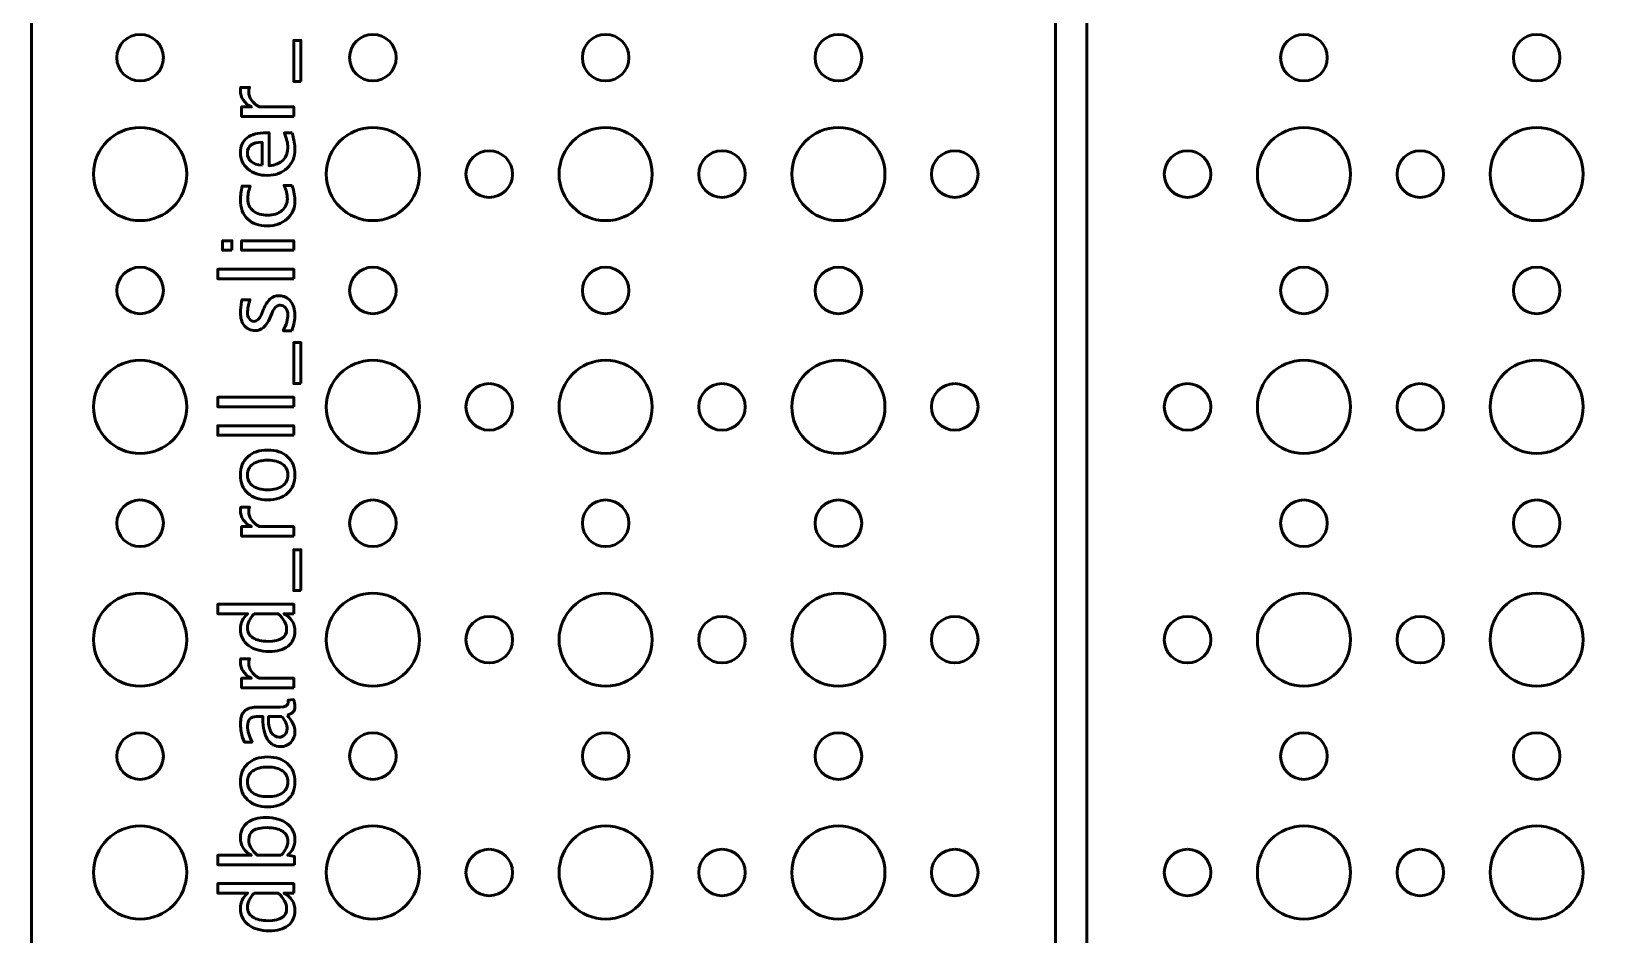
# Model space of a CAD drawing. Header units: centimetres. Extents: x -19.4 to 19.4, y -20.2 to 20.2.
# Drawn here: x -19.45 to -9.3, y -3.4 to 2.42 of the extents above; entities that cross this region are included whole.
import ezdxf

# ---------------------------------------------------------------- set-up
doc = ezdxf.new("R2010")
doc.units = ezdxf.units.CM
doc.header["$MEASUREMENT"] = 0
doc.layers.add('Layer 1', color=7, linetype='Continuous')

msp = doc.modelspace()

# ---------------------------------------------------------------- linework, layer by layer
at = {"layer": 'Layer 1', "lineweight": 53}
msp.add_lwpolyline([(-12.85, -18.00009), (-12.65, -18.00009), (-12.65, 17.99989), (-12.85, 17.99989), (-12.85, -18.00009)], close=True, dxfattribs=at)
for centre, major_axis in [((-18.75, 2.25), (0, 0.15)), ((-17.25, 2.25), (0, 0.15)), ((-15.75, 2.25), (0, 0.15)), ((-14.25, 2.25), (0, 0.15)), ((-11.25, 2.25), (0, 0.15)), ((-9.75, 2.25), (0, 0.15)), ((-18.74999, 1.49999), (0, 0.30001)), ((-17.24999, 1.49999), (0, 0.30001)), ((-15.74999, 1.49999), (0, 0.30001)), ((-14.24999, 1.49999), (0, 0.30001)), ((-11.24999, 1.49999), (0, 0.30001)), ((-9.74999, 1.49999), (0, 0.30001)), ((-16.5, 1.5), (0, 0.15)), ((-15, 1.5), (0, 0.15)), ((-13.5, 1.5), (0, 0.15)), ((-12, 1.5), (0, 0.15)), ((-10.5, 1.5), (0, 0.15)), ((-18.75, 0.75), (0, 0.15)), ((-17.25, 0.75), (0, 0.15)), ((-15.75, 0.75), (0, 0.15)), ((-14.25, 0.75), (0, 0.15)), ((-11.25, 0.75), (0, 0.15)), ((-9.75, 0.75), (0, 0.15)), ((-18.74999, -0.00001), (0, 0.30001)), ((-17.24999, -0.00001), (0, 0.30001)), ((-15.74999, -0.00001), (0, 0.30001)), ((-14.24999, -0.00001), (0, 0.30001)), ((-11.24999, -0.00001), (0, 0.30001)), ((-9.74999, -0.00001), (0, 0.30001)), ((-16.5, 0), (0, 0.15)), ((-15, 0), (0, 0.15)), ((-13.5, 0), (0, 0.15)), ((-12, 0), (0, 0.15)), ((-10.5, 0), (0, 0.15)), ((-18.75, -0.75), (0, 0.15)), ((-17.25, -0.75), (0, 0.15)), ((-15.75, -0.75), (0, 0.15)), ((-14.25, -0.75), (0, 0.15)), ((-11.25, -0.75), (0, 0.15)), ((-9.75, -0.75), (0, 0.15)), ((-18.74999, -1.50001), (0, 0.30001)), ((-17.24999, -1.50001), (0, 0.30001)), ((-15.74999, -1.50001), (0, 0.30001)), ((-14.24999, -1.50001), (0, 0.30001)), ((-11.24999, -1.50001), (0, 0.30001)), ((-9.74999, -1.50001), (0, 0.30001)), ((-16.5, -1.5), (0, 0.15)), ((-15, -1.5), (0, 0.15)), ((-13.5, -1.5), (0, 0.15)), ((-12, -1.5), (0, 0.15)), ((-10.5, -1.5), (0, 0.15)), ((-18.75, -2.25), (0, 0.15)), ((-17.25, -2.25), (0, 0.15)), ((-15.75, -2.25), (0, 0.15)), ((-14.25, -2.25), (0, 0.15)), ((-11.25, -2.25), (0, 0.15)), ((-9.75, -2.25), (0, 0.15)), ((-18.74999, -3.00001), (0, 0.30001)), ((-17.24999, -3.00001), (0, 0.30001)), ((-15.74999, -3.00001), (0, 0.30001)), ((-14.24999, -3.00001), (0, 0.30001)), ((-11.24999, -3.00001), (0, 0.30001)), ((-9.74999, -3.00001), (0, 0.30001)), ((-16.5, -3), (0, 0.15)), ((-15, -3), (0, 0.15)), ((-13.5, -3), (0, 0.15)), ((-12, -3), (0, 0.15)), ((-10.5, -3), (0, 0.15))]:
    msp.add_ellipse(centre, major_axis=major_axis, ratio=1, dxfattribs=at)
msp.add_open_spline([(-18.95, -20.2), (-19.22614, -20.2), (-19.45, -19.97614), (-19.45, -19.7), (-19.45, -19.7), (-19.45, -19.7), (-19.45, 19.7), (-19.45, 19.7), (-19.45, 19.7), (-19.45, 19.97614), (-19.22614, 20.2), (-18.95, 20.2), (-18.95, 20.2), (-15.20782, 20.2), (-9.72204, 20.2), (-6.55, 20.2), (-6.55, 20.2), (-6.27386, 20.2), (-6.05, 19.97614), (-6.05, 19.7), (-6.05, 19.7), (-6.05, 19.7), (-6.05, 3.7), (-6.05, 3.7), (-6.05, 3.7), (-6.05, 3.7), (18.95, 3.7), (18.95, 3.7), (18.95, 3.7), (19.22614, 3.7), (19.45, 3.47614), (19.45, 3.2), (19.45, 3.2), (19.45, 3.2), (19.45, -3.2), (19.45, -3.2), (19.45, -3.2), (19.45, -3.47614), (19.22614, -3.7), (18.95, -3.7), (18.95, -3.7), (18.95, -3.7), (-6.05, -3.7), (-6.05, -3.7), (-6.05, -3.7), (-6.05, -3.7), (-6.05, -19.7), (-6.05, -19.7), (-6.05, -19.7), (-6.05, -19.97614), (-6.27386, -20.2), (-6.55, -20.2), (-6.55, -20.2), (-11.32775, -20.2), (-14.17225, -20.2), (-18.95, -20.2)], degree=3, knots=[0, 0, 0, 0, 0.06666667, 0.06666667, 0.06666667, 0.06666667, 0.13333333, 0.13333333, 0.13333333, 0.13333333, 0.2, 0.2, 0.2, 0.2, 0.26666667, 0.26666667, 0.26666667, 0.26666667, 0.33333333, 0.33333333, 0.33333333, 0.33333333, 0.4, 0.4, 0.4, 0.4, 0.46666667, 0.46666667, 0.46666667, 0.46666667, 0.53333333, 0.53333333, 0.53333333, 0.53333333, 0.6, 0.6, 0.6, 0.6, 0.66666667, 0.66666667, 0.66666667, 0.66666667, 0.73333333, 0.73333333, 0.73333333, 0.73333333, 0.8, 0.8, 0.8, 0.8, 0.86666667, 0.86666667, 0.86666667, 0.86666667, 1, 1, 1, 1], dxfattribs=at)
at = {"layer": 'Layer 1', "color": 5, "lineweight": 53}
for points, knots in [([(-17.71425, 2.09732), (-17.71425, 2.09732), (-17.75997, 2.09732), (-17.75997, 2.09732), (-17.75997, 2.09732), (-17.75997, 2.09732), (-17.75997, 2.36147), (-17.75997, 2.36147), (-17.75997, 2.36147), (-17.75997, 2.36147), (-17.71425, 2.36147), (-17.71425, 2.36147), (-17.71425, 2.36147), (-17.71425, 2.36147), (-17.71425, 2.09732), (-17.71425, 2.09732)], [0, 0, 0, 0, 0.2, 0.2, 0.2, 0.2, 0.4, 0.4, 0.4, 0.4, 0.6, 0.6, 0.6, 0.6, 1, 1, 1, 1]), ([(-17.75997, 1.87179), (-17.75997, 1.87179), (-18.09652, 1.87179), (-18.09652, 1.87179), (-18.09652, 1.87179), (-18.09652, 1.87179), (-18.09652, 1.93274), (-18.09652, 1.93274), (-18.09652, 1.93274), (-18.09652, 1.93274), (-18.03291, 1.93274), (-18.03291, 1.93274), (-18.03291, 1.93274), (-18.08001, 1.95698), (-18.10351, 1.99211), (-18.10351, 2.03826), (-18.10351, 2.03826), (-18.10351, 2.0445), (-18.10298, 2.05106), (-18.10192, 2.05784), (-18.10192, 2.05784), (-18.10192, 2.05784), (-18.04487, 2.05784), (-18.04487, 2.05784), (-18.04487, 2.05784), (-18.04837, 2.04725), (-18.05017, 2.03794), (-18.05017, 2.0299), (-18.05017, 2.0299), (-18.05017, 1.99116), (-18.02731, 1.95878), (-17.98148, 1.93274), (-17.98148, 1.93274), (-17.98148, 1.93274), (-17.75997, 1.93274), (-17.75997, 1.93274), (-17.75997, 1.93274), (-17.75997, 1.93274), (-17.75997, 1.87179), (-17.75997, 1.87179)], [0, 0, 0, 0, 0.09090909, 0.09090909, 0.09090909, 0.09090909, 0.18181818, 0.18181818, 0.18181818, 0.18181818, 0.27272727, 0.27272727, 0.27272727, 0.27272727, 0.36363636, 0.36363636, 0.36363636, 0.36363636, 0.45454545, 0.45454545, 0.45454545, 0.45454545, 0.54545455, 0.54545455, 0.54545455, 0.54545455, 0.63636364, 0.63636364, 0.63636364, 0.63636364, 0.72727273, 0.72727273, 0.72727273, 0.72727273, 0.81818182, 0.81818182, 0.81818182, 0.81818182, 1, 1, 1, 1]), ([(-17.77077, 1.76501), (-17.75849, 1.72405), (-17.75235, 1.68902), (-17.75235, 1.65981), (-17.75235, 1.65981), (-17.75235, 1.60996), (-17.76886, 1.56943), (-17.80177, 1.53821), (-17.80177, 1.53821), (-17.83469, 1.50699), (-17.87734, 1.49133), (-17.92983, 1.49133), (-17.92983, 1.49133), (-17.98074, 1.49133), (-18.02254, 1.50509), (-18.05525, 1.53271), (-18.05525, 1.53271), (-18.08784, 1.56033), (-18.10414, 1.59567), (-18.10414, 1.63875), (-18.10414, 1.63875), (-18.10414, 1.67949), (-18.08964, 1.71103), (-18.06064, 1.73326), (-18.06064, 1.73326), (-18.03164, 1.75548), (-17.99058, 1.76659), (-17.93735, 1.76659), (-17.93735, 1.76659), (-17.93735, 1.76659), (-17.91872, 1.76628), (-17.91872, 1.76628), (-17.91872, 1.76628), (-17.91872, 1.76628), (-17.91872, 1.55356), (-17.91872, 1.55356), (-17.91872, 1.55356), (-17.83829, 1.56244), (-17.79807, 1.6017), (-17.79807, 1.67124), (-17.79807, 1.67124), (-17.79807, 1.69674), (-17.80527, 1.72796), (-17.81966, 1.76501), (-17.81966, 1.76501), (-17.81966, 1.76501), (-17.77077, 1.76501), (-17.77077, 1.76501)], [0, 0, 0, 0, 0.07692308, 0.07692308, 0.07692308, 0.07692308, 0.15384615, 0.15384615, 0.15384615, 0.15384615, 0.23076923, 0.23076923, 0.23076923, 0.23076923, 0.30769231, 0.30769231, 0.30769231, 0.30769231, 0.38461538, 0.38461538, 0.38461538, 0.38461538, 0.46153846, 0.46153846, 0.46153846, 0.46153846, 0.53846154, 0.53846154, 0.53846154, 0.53846154, 0.61538462, 0.61538462, 0.61538462, 0.61538462, 0.69230769, 0.69230769, 0.69230769, 0.69230769, 0.76923077, 0.76923077, 0.76923077, 0.76923077, 0.84615385, 0.84615385, 0.84615385, 0.84615385, 1, 1, 1, 1]), ([(-17.96444, 1.55674), (-17.96444, 1.55674), (-17.96444, 1.70532), (-17.96444, 1.70532), (-17.96444, 1.70532), (-18.02709, 1.70532), (-18.05842, 1.68193), (-18.05842, 1.63525), (-18.05842, 1.63525), (-18.05842, 1.58826), (-18.02709, 1.56212), (-17.96444, 1.55674)], [0, 0, 0, 0, 0.25, 0.25, 0.25, 0.25, 0.5, 0.5, 0.5, 0.5, 1, 1, 1, 1]), ([(-17.77013, 1.42644), (-17.75828, 1.38696), (-17.75235, 1.35289), (-17.75235, 1.32421), (-17.75235, 1.32421), (-17.75235, 1.2787), (-17.76918, 1.24102), (-17.80273, 1.21108), (-17.80273, 1.21108), (-17.83638, 1.18113), (-17.87882, 1.1661), (-17.92994, 1.1661), (-17.92994, 1.1661), (-17.98455, 1.1661), (-18.0272, 1.18092), (-18.05768, 1.21055), (-18.05768, 1.21055), (-18.08827, 1.24017), (-18.10351, 1.28155), (-18.10351, 1.33468), (-18.10351, 1.33468), (-18.10351, 1.36082), (-18.09991, 1.39025), (-18.09271, 1.42263), (-18.09271, 1.42263), (-18.09271, 1.42263), (-18.04128, 1.42263), (-18.04128, 1.42263), (-18.04128, 1.42263), (-18.05144, 1.38823), (-18.05652, 1.36019), (-18.05652, 1.3386), (-18.05652, 1.3386), (-18.05652, 1.30727), (-18.04477, 1.28219), (-18.02138, 1.26346), (-18.02138, 1.26346), (-17.99799, 1.24472), (-17.96677, 1.23532), (-17.92782, 1.23532), (-17.92782, 1.23532), (-17.89004, 1.23532), (-17.85956, 1.24504), (-17.83617, 1.26441), (-17.83617, 1.26441), (-17.81289, 1.28378), (-17.80125, 1.30907), (-17.80125, 1.3405), (-17.80125, 1.3405), (-17.80125, 1.36834), (-17.80844, 1.39691), (-17.82284, 1.42644), (-17.82284, 1.42644), (-17.82284, 1.42644), (-17.77013, 1.42644), (-17.77013, 1.42644)], [0, 0, 0, 0, 0.06666667, 0.06666667, 0.06666667, 0.06666667, 0.13333333, 0.13333333, 0.13333333, 0.13333333, 0.2, 0.2, 0.2, 0.2, 0.26666667, 0.26666667, 0.26666667, 0.26666667, 0.33333333, 0.33333333, 0.33333333, 0.33333333, 0.4, 0.4, 0.4, 0.4, 0.46666667, 0.46666667, 0.46666667, 0.46666667, 0.53333333, 0.53333333, 0.53333333, 0.53333333, 0.6, 0.6, 0.6, 0.6, 0.66666667, 0.66666667, 0.66666667, 0.66666667, 0.73333333, 0.73333333, 0.73333333, 0.73333333, 0.8, 0.8, 0.8, 0.8, 0.86666667, 0.86666667, 0.86666667, 0.86666667, 1, 1, 1, 1]), ([(-18.15812, 1.00926), (-18.15812, 1.00926), (-18.21908, 1.00926), (-18.21908, 1.00926), (-18.21908, 1.00926), (-18.21908, 1.00926), (-18.21908, 1.07021), (-18.21908, 1.07021), (-18.21908, 1.07021), (-18.21908, 1.07021), (-18.15812, 1.07021), (-18.15812, 1.07021), (-18.15812, 1.07021), (-18.15812, 1.07021), (-18.15812, 1.00926), (-18.15812, 1.00926)], [0, 0, 0, 0, 0.2, 0.2, 0.2, 0.2, 0.4, 0.4, 0.4, 0.4, 0.6, 0.6, 0.6, 0.6, 1, 1, 1, 1]), ([(-17.75997, 1.00926), (-17.75997, 1.00926), (-18.09652, 1.00926), (-18.09652, 1.00926), (-18.09652, 1.00926), (-18.09652, 1.00926), (-18.09652, 1.07021), (-18.09652, 1.07021), (-18.09652, 1.07021), (-18.09652, 1.07021), (-17.75997, 1.07021), (-17.75997, 1.07021), (-17.75997, 1.07021), (-17.75997, 1.07021), (-17.75997, 1.00926), (-17.75997, 1.00926)], [0, 0, 0, 0, 0.2, 0.2, 0.2, 0.2, 0.4, 0.4, 0.4, 0.4, 0.6, 0.6, 0.6, 0.6, 1, 1, 1, 1]), ([(-17.75997, 0.82574), (-17.75997, 0.82574), (-18.24956, 0.82574), (-18.24956, 0.82574), (-18.24956, 0.82574), (-18.24956, 0.82574), (-18.24956, 0.88669), (-18.24956, 0.88669), (-18.24956, 0.88669), (-18.24956, 0.88669), (-17.75997, 0.88669), (-17.75997, 0.88669), (-17.75997, 0.88669), (-17.75997, 0.88669), (-17.75997, 0.82574), (-17.75997, 0.82574)], [0, 0, 0, 0, 0.2, 0.2, 0.2, 0.2, 0.4, 0.4, 0.4, 0.4, 0.6, 0.6, 0.6, 0.6, 1, 1, 1, 1]), ([(-17.77204, 0.48994), (-17.77204, 0.48994), (-17.82792, 0.48994), (-17.82792, 0.48994), (-17.82792, 0.48994), (-17.80802, 0.52983), (-17.79807, 0.56443), (-17.79807, 0.59396), (-17.79807, 0.59396), (-17.79807, 0.61153), (-17.80283, 0.62613), (-17.81236, 0.63767), (-17.81236, 0.63767), (-17.82178, 0.6492), (-17.83363, 0.65503), (-17.84792, 0.65503), (-17.84792, 0.65503), (-17.86877, 0.65503), (-17.88602, 0.63883), (-17.89967, 0.60645), (-17.89967, 0.60645), (-17.89967, 0.60645), (-17.9148, 0.57078), (-17.9148, 0.57078), (-17.9148, 0.57078), (-17.93661, 0.51819), (-17.96814, 0.49184), (-18.0091, 0.49184), (-18.0091, 0.49184), (-18.03842, 0.49184), (-18.06149, 0.50221), (-18.07832, 0.52296), (-18.07832, 0.52296), (-18.09514, 0.5437), (-18.10351, 0.57216), (-18.10351, 0.60825), (-18.10351, 0.60825), (-18.10351, 0.62698), (-18.10097, 0.65026), (-18.09578, 0.67789), (-18.09578, 0.67789), (-18.09578, 0.67789), (-18.09335, 0.69059), (-18.09335, 0.69059), (-18.09335, 0.69059), (-18.09335, 0.69059), (-18.04255, 0.69059), (-18.04255, 0.69059), (-18.04255, 0.69059), (-18.05271, 0.65661), (-18.05779, 0.62952), (-18.05779, 0.60931), (-18.05779, 0.60931), (-18.05779, 0.59153), (-18.05387, 0.57745), (-18.04614, 0.56676), (-18.04614, 0.56676), (-18.03842, 0.55618), (-18.02805, 0.55089), (-18.01503, 0.55089), (-18.01503, 0.55089), (-17.99672, 0.55089), (-17.98116, 0.5657), (-17.96857, 0.59544), (-17.96857, 0.59544), (-17.96857, 0.59544), (-17.95619, 0.62476), (-17.95619, 0.62476), (-17.95619, 0.62476), (-17.94222, 0.65799), (-17.9274, 0.68148), (-17.91184, 0.69524), (-17.91184, 0.69524), (-17.89628, 0.70911), (-17.87681, 0.71599), (-17.85353, 0.71599), (-17.85353, 0.71599), (-17.824, 0.71599), (-17.79976, 0.70434), (-17.78082, 0.68095), (-17.78082, 0.68095), (-17.76188, 0.65767), (-17.75235, 0.62783), (-17.75235, 0.59153), (-17.75235, 0.59153), (-17.75235, 0.56359), (-17.75891, 0.52983), (-17.77204, 0.48994)], [0, 0, 0, 0, 0.04347826, 0.04347826, 0.04347826, 0.04347826, 0.08695652, 0.08695652, 0.08695652, 0.08695652, 0.13043478, 0.13043478, 0.13043478, 0.13043478, 0.17391304, 0.17391304, 0.17391304, 0.17391304, 0.2173913, 0.2173913, 0.2173913, 0.2173913, 0.26086957, 0.26086957, 0.26086957, 0.26086957, 0.30434783, 0.30434783, 0.30434783, 0.30434783, 0.34782609, 0.34782609, 0.34782609, 0.34782609, 0.39130435, 0.39130435, 0.39130435, 0.39130435, 0.43478261, 0.43478261, 0.43478261, 0.43478261, 0.47826087, 0.47826087, 0.47826087, 0.47826087, 0.52173913, 0.52173913, 0.52173913, 0.52173913, 0.56521739, 0.56521739, 0.56521739, 0.56521739, 0.60869565, 0.60869565, 0.60869565, 0.60869565, 0.65217391, 0.65217391, 0.65217391, 0.65217391, 0.69565217, 0.69565217, 0.69565217, 0.69565217, 0.73913043, 0.73913043, 0.73913043, 0.73913043, 0.7826087, 0.7826087, 0.7826087, 0.7826087, 0.82608696, 0.82608696, 0.82608696, 0.82608696, 0.86956522, 0.86956522, 0.86956522, 0.86956522, 0.91304348, 0.91304348, 0.91304348, 0.91304348, 1, 1, 1, 1]), ([(-17.71425, 0.15022), (-17.71425, 0.15022), (-17.75997, 0.15022), (-17.75997, 0.15022), (-17.75997, 0.15022), (-17.75997, 0.15022), (-17.75997, 0.41437), (-17.75997, 0.41437), (-17.75997, 0.41437), (-17.75997, 0.41437), (-17.71425, 0.41437), (-17.71425, 0.41437), (-17.71425, 0.41437), (-17.71425, 0.41437), (-17.71425, 0.15022), (-17.71425, 0.15022)], [0, 0, 0, 0, 0.2, 0.2, 0.2, 0.2, 0.4, 0.4, 0.4, 0.4, 0.6, 0.6, 0.6, 0.6, 1, 1, 1, 1]), ([(-17.75997, 0.00099), (-17.75997, 0.00099), (-18.24956, 0.00099), (-18.24956, 0.00099), (-18.24956, 0.00099), (-18.24956, 0.00099), (-18.24956, 0.06194), (-18.24956, 0.06194), (-18.24956, 0.06194), (-18.24956, 0.06194), (-17.75997, 0.06194), (-17.75997, 0.06194), (-17.75997, 0.06194), (-17.75997, 0.06194), (-17.75997, 0.00099), (-17.75997, 0.00099)], [0, 0, 0, 0, 0.2, 0.2, 0.2, 0.2, 0.4, 0.4, 0.4, 0.4, 0.6, 0.6, 0.6, 0.6, 1, 1, 1, 1]), ([(-17.75997, -0.18253), (-17.75997, -0.18253), (-18.24956, -0.18253), (-18.24956, -0.18253), (-18.24956, -0.18253), (-18.24956, -0.18253), (-18.24956, -0.12158), (-18.24956, -0.12158), (-18.24956, -0.12158), (-18.24956, -0.12158), (-17.75997, -0.12158), (-17.75997, -0.12158), (-17.75997, -0.12158), (-17.75997, -0.12158), (-17.75997, -0.18253), (-17.75997, -0.18253)], [0, 0, 0, 0, 0.2, 0.2, 0.2, 0.2, 0.4, 0.4, 0.4, 0.4, 0.6, 0.6, 0.6, 0.6, 1, 1, 1, 1]), ([(-17.75235, -0.43864), (-17.75235, -0.48807), (-17.76812, -0.52723), (-17.79966, -0.556), (-17.79966, -0.556), (-17.8312, -0.5849), (-17.87406, -0.59929), (-17.92814, -0.59929), (-17.92814, -0.59929), (-17.98211, -0.59929), (-18.02487, -0.5849), (-18.0563, -0.556), (-18.0563, -0.556), (-18.08774, -0.52723), (-18.10351, -0.48807), (-18.10351, -0.43864), (-18.10351, -0.43864), (-18.10351, -0.38922), (-18.08774, -0.35006), (-18.0563, -0.32128), (-18.0563, -0.32128), (-18.02487, -0.29238), (-17.98211, -0.27799), (-17.92814, -0.27799), (-17.92814, -0.27799), (-17.87406, -0.27799), (-17.8312, -0.29238), (-17.79966, -0.32128), (-17.79966, -0.32128), (-17.76812, -0.35006), (-17.75235, -0.38922), (-17.75235, -0.43864)], [0, 0, 0, 0, 0.11111111, 0.11111111, 0.11111111, 0.11111111, 0.22222222, 0.22222222, 0.22222222, 0.22222222, 0.33333333, 0.33333333, 0.33333333, 0.33333333, 0.44444444, 0.44444444, 0.44444444, 0.44444444, 0.55555556, 0.55555556, 0.55555556, 0.55555556, 0.66666667, 0.66666667, 0.66666667, 0.66666667, 0.77777778, 0.77777778, 0.77777778, 0.77777778, 1, 1, 1, 1]), ([(-17.79807, -0.43875), (-17.79807, -0.40859), (-17.80939, -0.38509), (-17.83215, -0.36837), (-17.83215, -0.36837), (-17.8548, -0.35176), (-17.88686, -0.34339), (-17.92814, -0.34339), (-17.92814, -0.34339), (-17.96931, -0.34339), (-18.00127, -0.35176), (-18.02392, -0.36837), (-18.02392, -0.36837), (-18.04646, -0.38509), (-18.05779, -0.40859), (-18.05779, -0.43875), (-18.05779, -0.43875), (-18.05779, -0.46902), (-18.04646, -0.49251), (-18.02392, -0.50902), (-18.02392, -0.50902), (-18.00127, -0.52564), (-17.96931, -0.53388), (-17.92814, -0.53388), (-17.92814, -0.53388), (-17.88686, -0.53388), (-17.8548, -0.52564), (-17.83215, -0.50902), (-17.83215, -0.50902), (-17.80939, -0.49251), (-17.79807, -0.46902), (-17.79807, -0.43875)], [0, 0, 0, 0, 0.11111111, 0.11111111, 0.11111111, 0.11111111, 0.22222222, 0.22222222, 0.22222222, 0.22222222, 0.33333333, 0.33333333, 0.33333333, 0.33333333, 0.44444444, 0.44444444, 0.44444444, 0.44444444, 0.55555556, 0.55555556, 0.55555556, 0.55555556, 0.66666667, 0.66666667, 0.66666667, 0.66666667, 0.77777778, 0.77777778, 0.77777778, 0.77777778, 1, 1, 1, 1]), ([(-17.75997, -0.83244), (-17.75997, -0.83244), (-18.09652, -0.83244), (-18.09652, -0.83244), (-18.09652, -0.83244), (-18.09652, -0.83244), (-18.09652, -0.77149), (-18.09652, -0.77149), (-18.09652, -0.77149), (-18.09652, -0.77149), (-18.03291, -0.77149), (-18.03291, -0.77149), (-18.03291, -0.77149), (-18.08001, -0.74725), (-18.10351, -0.71212), (-18.10351, -0.66597), (-18.10351, -0.66597), (-18.10351, -0.65973), (-18.10298, -0.65317), (-18.10192, -0.64639), (-18.10192, -0.64639), (-18.10192, -0.64639), (-18.04487, -0.64639), (-18.04487, -0.64639), (-18.04487, -0.64639), (-18.04837, -0.65698), (-18.05017, -0.66629), (-18.05017, -0.67433), (-18.05017, -0.67433), (-18.05017, -0.71307), (-18.02731, -0.74545), (-17.98148, -0.77149), (-17.98148, -0.77149), (-17.98148, -0.77149), (-17.75997, -0.77149), (-17.75997, -0.77149), (-17.75997, -0.77149), (-17.75997, -0.77149), (-17.75997, -0.83244), (-17.75997, -0.83244)], [0, 0, 0, 0, 0.09090909, 0.09090909, 0.09090909, 0.09090909, 0.18181818, 0.18181818, 0.18181818, 0.18181818, 0.27272727, 0.27272727, 0.27272727, 0.27272727, 0.36363636, 0.36363636, 0.36363636, 0.36363636, 0.45454545, 0.45454545, 0.45454545, 0.45454545, 0.54545455, 0.54545455, 0.54545455, 0.54545455, 0.63636364, 0.63636364, 0.63636364, 0.63636364, 0.72727273, 0.72727273, 0.72727273, 0.72727273, 0.81818182, 0.81818182, 0.81818182, 0.81818182, 1, 1, 1, 1]), ([(-17.71425, -1.18423), (-17.71425, -1.18423), (-17.75997, -1.18423), (-17.75997, -1.18423), (-17.75997, -1.18423), (-17.75997, -1.18423), (-17.75997, -0.92008), (-17.75997, -0.92008), (-17.75997, -0.92008), (-17.75997, -0.92008), (-17.71425, -0.92008), (-17.71425, -0.92008), (-17.71425, -0.92008), (-17.71425, -0.92008), (-17.71425, -1.18423), (-17.71425, -1.18423)], [0, 0, 0, 0, 0.2, 0.2, 0.2, 0.2, 0.4, 0.4, 0.4, 0.4, 0.6, 0.6, 0.6, 0.6, 1, 1, 1, 1]), ([(-17.75997, -1.33303), (-17.75997, -1.33303), (-17.82315, -1.33303), (-17.82315, -1.33303), (-17.82315, -1.33303), (-17.77595, -1.35791), (-17.75235, -1.39537), (-17.75235, -1.44543), (-17.75235, -1.44543), (-17.75235, -1.48607), (-17.76706, -1.51802), (-17.79659, -1.5413), (-17.79659, -1.5413), (-17.82612, -1.56459), (-17.86644, -1.57623), (-17.91756, -1.57623), (-17.91756, -1.57623), (-17.97344, -1.57623), (-18.01842, -1.563), (-18.05249, -1.53665), (-18.05249, -1.53665), (-18.08647, -1.51019), (-18.10351, -1.47549), (-18.10351, -1.43241), (-18.10351, -1.43241), (-18.10351, -1.39251), (-18.08827, -1.35928), (-18.05768, -1.33303), (-18.05768, -1.33303), (-18.05768, -1.33303), (-18.24956, -1.33303), (-18.24956, -1.33303), (-18.24956, -1.33303), (-18.24956, -1.33303), (-18.24956, -1.27207), (-18.24956, -1.27207), (-18.24956, -1.27207), (-18.24956, -1.27207), (-17.75997, -1.27207), (-17.75997, -1.27207), (-17.75997, -1.27207), (-17.75997, -1.27207), (-17.75997, -1.33303), (-17.75997, -1.33303)], [0, 0, 0, 0, 0.08333333, 0.08333333, 0.08333333, 0.08333333, 0.16666667, 0.16666667, 0.16666667, 0.16666667, 0.25, 0.25, 0.25, 0.25, 0.33333333, 0.33333333, 0.33333333, 0.33333333, 0.41666667, 0.41666667, 0.41666667, 0.41666667, 0.5, 0.5, 0.5, 0.5, 0.58333333, 0.58333333, 0.58333333, 0.58333333, 0.66666667, 0.66666667, 0.66666667, 0.66666667, 0.75, 0.75, 0.75, 0.75, 0.83333333, 0.83333333, 0.83333333, 0.83333333, 1, 1, 1, 1]), ([(-18.01598, -1.33303), (-18.04382, -1.36468), (-18.05779, -1.39463), (-18.05779, -1.42299), (-18.05779, -1.42299), (-18.05779, -1.45093), (-18.04614, -1.47252), (-18.02275, -1.48787), (-18.02275, -1.48787), (-17.99947, -1.50321), (-17.96645, -1.51082), (-17.92369, -1.51082), (-17.92369, -1.51082), (-17.84506, -1.51082), (-17.80569, -1.4848), (-17.80569, -1.43262), (-17.80569, -1.43262), (-17.80569, -1.39876), (-17.82421, -1.36553), (-17.86115, -1.33303), (-17.86115, -1.33303), (-17.86115, -1.33303), (-18.01598, -1.33303), (-18.01598, -1.33303)], [0, 0, 0, 0, 0.14285714, 0.14285714, 0.14285714, 0.14285714, 0.28571429, 0.28571429, 0.28571429, 0.28571429, 0.42857143, 0.42857143, 0.42857143, 0.42857143, 0.57142857, 0.57142857, 0.57142857, 0.57142857, 0.71428571, 0.71428571, 0.71428571, 0.71428571, 1, 1, 1, 1]), ([(-17.75997, -1.80938), (-17.75997, -1.80938), (-18.09652, -1.80938), (-18.09652, -1.80938), (-18.09652, -1.80938), (-18.09652, -1.80938), (-18.09652, -1.74843), (-18.09652, -1.74843), (-18.09652, -1.74843), (-18.09652, -1.74843), (-18.03291, -1.74843), (-18.03291, -1.74843), (-18.03291, -1.74843), (-18.08001, -1.72419), (-18.10351, -1.68906), (-18.10351, -1.64291), (-18.10351, -1.64291), (-18.10351, -1.63667), (-18.10298, -1.63011), (-18.10192, -1.62333), (-18.10192, -1.62333), (-18.10192, -1.62333), (-18.04487, -1.62333), (-18.04487, -1.62333), (-18.04487, -1.62333), (-18.04837, -1.63392), (-18.05017, -1.64323), (-18.05017, -1.65127), (-18.05017, -1.65127), (-18.05017, -1.69001), (-18.02731, -1.72239), (-17.98148, -1.74843), (-17.98148, -1.74843), (-17.98148, -1.74843), (-17.75997, -1.74843), (-17.75997, -1.74843), (-17.75997, -1.74843), (-17.75997, -1.74843), (-17.75997, -1.80938), (-17.75997, -1.80938)], [0, 0, 0, 0, 0.09090909, 0.09090909, 0.09090909, 0.09090909, 0.18181818, 0.18181818, 0.18181818, 0.18181818, 0.27272727, 0.27272727, 0.27272727, 0.27272727, 0.36363636, 0.36363636, 0.36363636, 0.36363636, 0.45454545, 0.45454545, 0.45454545, 0.45454545, 0.54545455, 0.54545455, 0.54545455, 0.54545455, 0.63636364, 0.63636364, 0.63636364, 0.63636364, 0.72727273, 0.72727273, 0.72727273, 0.72727273, 0.81818182, 0.81818182, 0.81818182, 0.81818182, 1, 1, 1, 1]), ([(-17.80283, -1.98655), (-17.76918, -2.02317), (-17.75235, -2.05841), (-17.75235, -2.09228), (-17.75235, -2.09228), (-17.75235, -2.1201), (-17.76103, -2.14328), (-17.77849, -2.16159), (-17.77849, -2.16159), (-17.79595, -2.18), (-17.81797, -2.18921), (-17.84453, -2.18921), (-17.84453, -2.18921), (-17.88126, -2.18921), (-17.90951, -2.17376), (-17.9292, -2.14285), (-17.9292, -2.14285), (-17.94888, -2.11196), (-17.95873, -2.06762), (-17.95873, -2.00983), (-17.95873, -2.00983), (-17.95873, -2.00983), (-17.95873, -1.99554), (-17.95873, -1.99554), (-17.95873, -1.99554), (-17.95873, -1.99554), (-17.99926, -1.99554), (-17.99926, -1.99554), (-17.99926, -1.99554), (-18.03831, -1.99554), (-18.05779, -2.01586), (-18.05779, -2.05661), (-18.05779, -2.05661), (-18.05779, -2.08815), (-18.04784, -2.12264), (-18.02794, -2.16), (-18.02794, -2.16), (-18.02794, -2.16), (-18.07811, -2.16), (-18.07811, -2.16), (-18.07811, -2.16), (-18.09504, -2.11894), (-18.10351, -2.08021), (-18.10351, -2.04391), (-18.10351, -2.04391), (-18.10351, -2.00655), (-18.09504, -1.97893), (-18.078, -1.96125), (-18.078, -1.96125), (-18.06096, -1.94347), (-18.03471, -1.93458), (-17.99926, -1.93458), (-17.99926, -1.93458), (-17.99926, -1.93458), (-17.84718, -1.93458), (-17.84718, -1.93458), (-17.84718, -1.93458), (-17.81236, -1.93458), (-17.7949, -1.9239), (-17.7949, -1.90241), (-17.7949, -1.90241), (-17.7949, -1.89977), (-17.79532, -1.89585), (-17.79617, -1.89066), (-17.79617, -1.89066), (-17.79617, -1.89066), (-17.7623, -1.88632), (-17.7623, -1.88632), (-17.7623, -1.88632), (-17.75563, -1.90019), (-17.75235, -1.91543), (-17.75235, -1.93215), (-17.75235, -1.93215), (-17.75235, -1.96062), (-17.76918, -1.97872), (-17.80283, -1.98655)], [0, 0, 0, 0, 0.05, 0.05, 0.05, 0.05, 0.1, 0.1, 0.1, 0.1, 0.15, 0.15, 0.15, 0.15, 0.2, 0.2, 0.2, 0.2, 0.25, 0.25, 0.25, 0.25, 0.3, 0.3, 0.3, 0.3, 0.35, 0.35, 0.35, 0.35, 0.4, 0.4, 0.4, 0.4, 0.45, 0.45, 0.45, 0.45, 0.5, 0.5, 0.5, 0.5, 0.55, 0.55, 0.55, 0.55, 0.6, 0.6, 0.6, 0.6, 0.65, 0.65, 0.65, 0.65, 0.7, 0.7, 0.7, 0.7, 0.75, 0.75, 0.75, 0.75, 0.8, 0.8, 0.8, 0.8, 0.85, 0.85, 0.85, 0.85, 0.9, 0.9, 0.9, 0.9, 1, 1, 1, 1]), ([(-17.83606, -1.99554), (-17.83606, -1.99554), (-17.92253, -1.99554), (-17.92253, -1.99554), (-17.92253, -1.99554), (-17.92253, -1.99554), (-17.92317, -2.01512), (-17.92317, -2.01512), (-17.92317, -2.01512), (-17.92317, -2.04899), (-17.91692, -2.0763), (-17.90443, -2.09714), (-17.90443, -2.09714), (-17.89184, -2.11788), (-17.87522, -2.12825), (-17.85448, -2.12825), (-17.85448, -2.12825), (-17.83998, -2.12825), (-17.8277, -2.12306), (-17.81765, -2.11281), (-17.81765, -2.11281), (-17.8076, -2.10244), (-17.80252, -2.08984), (-17.80252, -2.07492), (-17.80252, -2.07492), (-17.80252, -2.04952), (-17.81373, -2.02306), (-17.83606, -1.99554)], [0, 0, 0, 0, 0.125, 0.125, 0.125, 0.125, 0.25, 0.25, 0.25, 0.25, 0.375, 0.375, 0.375, 0.375, 0.5, 0.5, 0.5, 0.5, 0.625, 0.625, 0.625, 0.625, 0.75, 0.75, 0.75, 0.75, 1, 1, 1, 1]), ([(-17.75235, -2.41612), (-17.75235, -2.46555), (-17.76812, -2.50471), (-17.79966, -2.53348), (-17.79966, -2.53348), (-17.8312, -2.56238), (-17.87406, -2.57677), (-17.92814, -2.57677), (-17.92814, -2.57677), (-17.98211, -2.57677), (-18.02487, -2.56238), (-18.0563, -2.53348), (-18.0563, -2.53348), (-18.08774, -2.50471), (-18.10351, -2.46555), (-18.10351, -2.41612), (-18.10351, -2.41612), (-18.10351, -2.3667), (-18.08774, -2.32754), (-18.0563, -2.29876), (-18.0563, -2.29876), (-18.02487, -2.26986), (-17.98211, -2.25547), (-17.92814, -2.25547), (-17.92814, -2.25547), (-17.87406, -2.25547), (-17.8312, -2.26986), (-17.79966, -2.29876), (-17.79966, -2.29876), (-17.76812, -2.32754), (-17.75235, -2.3667), (-17.75235, -2.41612)], [0, 0, 0, 0, 0.11111111, 0.11111111, 0.11111111, 0.11111111, 0.22222222, 0.22222222, 0.22222222, 0.22222222, 0.33333333, 0.33333333, 0.33333333, 0.33333333, 0.44444444, 0.44444444, 0.44444444, 0.44444444, 0.55555556, 0.55555556, 0.55555556, 0.55555556, 0.66666667, 0.66666667, 0.66666667, 0.66666667, 0.77777778, 0.77777778, 0.77777778, 0.77777778, 1, 1, 1, 1]), ([(-17.79807, -2.41623), (-17.79807, -2.38607), (-17.80939, -2.36257), (-17.83215, -2.34585), (-17.83215, -2.34585), (-17.8548, -2.32924), (-17.88686, -2.32087), (-17.92814, -2.32087), (-17.92814, -2.32087), (-17.96931, -2.32087), (-18.00127, -2.32924), (-18.02392, -2.34585), (-18.02392, -2.34585), (-18.04646, -2.36257), (-18.05779, -2.38607), (-18.05779, -2.41623), (-18.05779, -2.41623), (-18.05779, -2.4465), (-18.04646, -2.46999), (-18.02392, -2.4865), (-18.02392, -2.4865), (-18.00127, -2.50312), (-17.96931, -2.51136), (-17.92814, -2.51136), (-17.92814, -2.51136), (-17.88686, -2.51136), (-17.8548, -2.50312), (-17.83215, -2.4865), (-17.83215, -2.4865), (-17.80939, -2.46999), (-17.79807, -2.4465), (-17.79807, -2.41623)], [0, 0, 0, 0, 0.11111111, 0.11111111, 0.11111111, 0.11111111, 0.22222222, 0.22222222, 0.22222222, 0.22222222, 0.33333333, 0.33333333, 0.33333333, 0.33333333, 0.44444444, 0.44444444, 0.44444444, 0.44444444, 0.55555556, 0.55555556, 0.55555556, 0.55555556, 0.66666667, 0.66666667, 0.66666667, 0.66666667, 0.77777778, 0.77777778, 0.77777778, 0.77777778, 1, 1, 1, 1]), ([(-17.75616, -2.94972), (-17.75616, -2.94972), (-18.24956, -2.94972), (-18.24956, -2.94972), (-18.24956, -2.94972), (-18.24956, -2.94972), (-18.24956, -2.88877), (-18.24956, -2.88877), (-18.24956, -2.88877), (-18.24956, -2.88877), (-18.03291, -2.88877), (-18.03291, -2.88877), (-18.03291, -2.88877), (-18.08001, -2.86379), (-18.10351, -2.82622), (-18.10351, -2.77616), (-18.10351, -2.77616), (-18.10351, -2.73563), (-18.08879, -2.70377), (-18.05927, -2.68049), (-18.05927, -2.68049), (-18.02974, -2.65721), (-17.98942, -2.64556), (-17.9383, -2.64556), (-17.9383, -2.64556), (-17.88263, -2.64556), (-17.83765, -2.65879), (-17.80357, -2.68515), (-17.80357, -2.68515), (-17.76939, -2.7115), (-17.75235, -2.74621), (-17.75235, -2.78918), (-17.75235, -2.78918), (-17.75235, -2.82908), (-17.76759, -2.86231), (-17.79818, -2.88877), (-17.79818, -2.88877), (-17.79818, -2.88877), (-17.75616, -2.89618), (-17.75616, -2.89618), (-17.75616, -2.89618), (-17.75616, -2.89618), (-17.75616, -2.94972), (-17.75616, -2.94972)], [0, 0, 0, 0, 0.08333333, 0.08333333, 0.08333333, 0.08333333, 0.16666667, 0.16666667, 0.16666667, 0.16666667, 0.25, 0.25, 0.25, 0.25, 0.33333333, 0.33333333, 0.33333333, 0.33333333, 0.41666667, 0.41666667, 0.41666667, 0.41666667, 0.5, 0.5, 0.5, 0.5, 0.58333333, 0.58333333, 0.58333333, 0.58333333, 0.66666667, 0.66666667, 0.66666667, 0.66666667, 0.75, 0.75, 0.75, 0.75, 0.83333333, 0.83333333, 0.83333333, 0.83333333, 1, 1, 1, 1]), ([(-17.84019, -2.88877), (-17.81215, -2.85734), (-17.79807, -2.82739), (-17.79807, -2.79892), (-17.79807, -2.79892), (-17.79807, -2.77087), (-17.80982, -2.74918), (-17.83321, -2.73394), (-17.83321, -2.73394), (-17.8566, -2.71859), (-17.88951, -2.71097), (-17.93206, -2.71097), (-17.93206, -2.71097), (-18.0108, -2.71097), (-18.05017, -2.737), (-18.05017, -2.78907), (-18.05017, -2.78907), (-18.05017, -2.82315), (-18.03175, -2.85638), (-17.99481, -2.88877), (-17.99481, -2.88877), (-17.99481, -2.88877), (-17.84019, -2.88877), (-17.84019, -2.88877)], [0, 0, 0, 0, 0.14285714, 0.14285714, 0.14285714, 0.14285714, 0.28571429, 0.28571429, 0.28571429, 0.28571429, 0.42857143, 0.42857143, 0.42857143, 0.42857143, 0.57142857, 0.57142857, 0.57142857, 0.57142857, 0.71428571, 0.71428571, 0.71428571, 0.71428571, 1, 1, 1, 1]), ([(-17.75997, -3.13282), (-17.75997, -3.13282), (-17.82315, -3.13282), (-17.82315, -3.13282), (-17.82315, -3.13282), (-17.77595, -3.1577), (-17.75235, -3.19516), (-17.75235, -3.24522), (-17.75235, -3.24522), (-17.75235, -3.28586), (-17.76706, -3.31781), (-17.79659, -3.34109), (-17.79659, -3.34109), (-17.82612, -3.36438), (-17.86644, -3.37602), (-17.91756, -3.37602), (-17.91756, -3.37602), (-17.97344, -3.37602), (-18.01842, -3.36279), (-18.05249, -3.33644), (-18.05249, -3.33644), (-18.08647, -3.30998), (-18.10351, -3.27528), (-18.10351, -3.2322), (-18.10351, -3.2322), (-18.10351, -3.1923), (-18.08827, -3.15907), (-18.05768, -3.13282), (-18.05768, -3.13282), (-18.05768, -3.13282), (-18.24956, -3.13282), (-18.24956, -3.13282), (-18.24956, -3.13282), (-18.24956, -3.13282), (-18.24956, -3.07186), (-18.24956, -3.07186), (-18.24956, -3.07186), (-18.24956, -3.07186), (-17.75997, -3.07186), (-17.75997, -3.07186), (-17.75997, -3.07186), (-17.75997, -3.07186), (-17.75997, -3.13282), (-17.75997, -3.13282)], [0, 0, 0, 0, 0.08333333, 0.08333333, 0.08333333, 0.08333333, 0.16666667, 0.16666667, 0.16666667, 0.16666667, 0.25, 0.25, 0.25, 0.25, 0.33333333, 0.33333333, 0.33333333, 0.33333333, 0.41666667, 0.41666667, 0.41666667, 0.41666667, 0.5, 0.5, 0.5, 0.5, 0.58333333, 0.58333333, 0.58333333, 0.58333333, 0.66666667, 0.66666667, 0.66666667, 0.66666667, 0.75, 0.75, 0.75, 0.75, 0.83333333, 0.83333333, 0.83333333, 0.83333333, 1, 1, 1, 1]), ([(-18.01598, -3.13282), (-18.04382, -3.16447), (-18.05779, -3.19442), (-18.05779, -3.22278), (-18.05779, -3.22278), (-18.05779, -3.25072), (-18.04614, -3.27231), (-18.02275, -3.28766), (-18.02275, -3.28766), (-17.99947, -3.303), (-17.96645, -3.31061), (-17.92369, -3.31061), (-17.92369, -3.31061), (-17.84506, -3.31061), (-17.80569, -3.28459), (-17.80569, -3.23241), (-17.80569, -3.23241), (-17.80569, -3.19855), (-17.82421, -3.16532), (-17.86115, -3.13282), (-17.86115, -3.13282), (-17.86115, -3.13282), (-18.01598, -3.13282), (-18.01598, -3.13282)], [0, 0, 0, 0, 0.14285714, 0.14285714, 0.14285714, 0.14285714, 0.28571429, 0.28571429, 0.28571429, 0.28571429, 0.42857143, 0.42857143, 0.42857143, 0.42857143, 0.57142857, 0.57142857, 0.57142857, 0.57142857, 0.71428571, 0.71428571, 0.71428571, 0.71428571, 1, 1, 1, 1])]:
    msp.add_open_spline(points, degree=3, knots=knots, dxfattribs=at)

doc.saveas('drawing.dxf')
